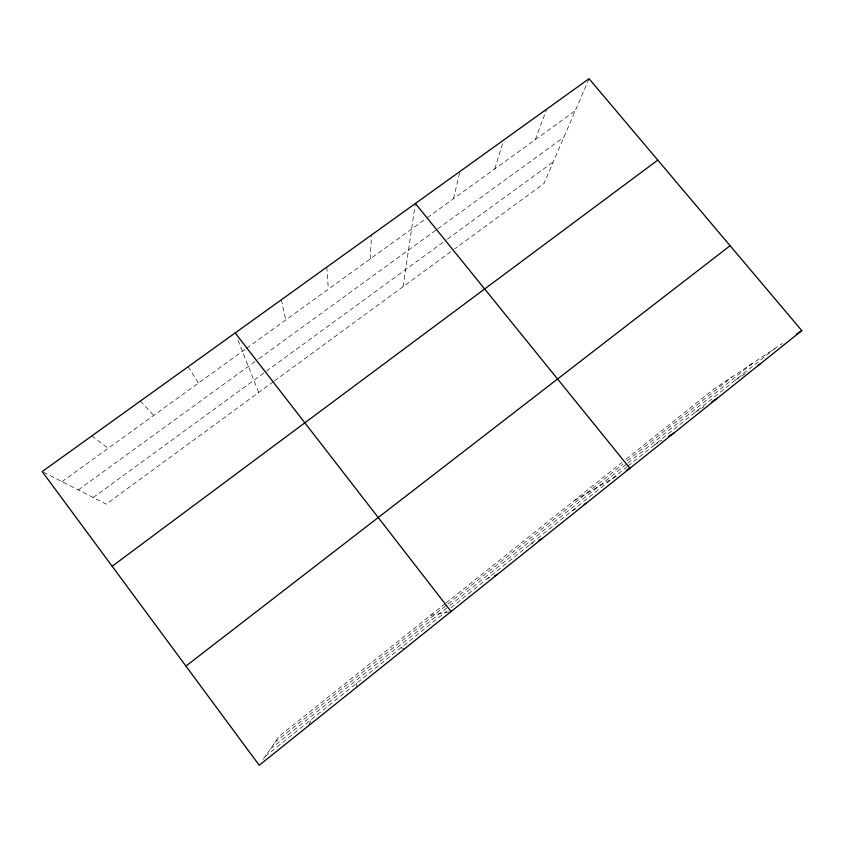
<?xml version="1.0" encoding="UTF-8"?>
<svg xmlns="http://www.w3.org/2000/svg" width="844" height="844" viewBox="0 0 844 844"><rect width="100%" height="100%" fill="white"/><g stroke="black" fill="none" stroke-linecap="round" stroke-linejoin="round"><path stroke-width="0.63" stroke-dasharray="4.22 3.17" d="M370.305 258.865L371.466 235.033M403.063 286.707L415.206 204.754M453.502 198.741L459.906 171.501M494.732 168.937L503.668 140.062M535.328 139.608L546.712 109.14M589.038 78.735L544.011 183.475L454.663 248.906M308.967 724.743L311.362 719.478M263.317 759.284L278.953 736.453L444.967 603.85M270.375 748.976L448.776 606.298M449.799 605.486L626.923 463.82M627.936 463.008L752.7 363.236M265.364 756.298L446.845 611.045M450.939 607.764L626.923 466.911M627.936 466.099L774.897 348.477M445.991 603.038L621.996 462.459M626.026 459.241L714.108 388.884L782.43 343.466M274.965 742.277L623.051 464.084M627.145 460.803L732.138 376.899M273.403 381.667L106.196 504.153L43.371 472.165M274.458 380.897L453.618 249.676M93.178 497.527L265.385 371.887M266.43 371.128L446.497 239.759M447.563 238.979L553.316 161.826M78.249 489.931L257.821 359.512M258.865 358.753L436.717 229.589M437.762 228.829L563.887 137.224M62.023 481.671L245.583 349.005M246.638 348.245L426.273 218.417M427.317 217.668L575.281 110.733M735.335 380.138L748.164 371.793M695.139 412.315L704.012 406.692M654.279 445.02L661.949 440.336M574.226 500.608L617.038 475.773M571.768 511.053L577.38 508.025M530.137 544.38L533.387 542.829M487.811 578.256L490.1 577.391M430.725 615.223L449.841 611.773M401.058 647.686L404.413 648.952M91.711 436.01L108.232 448.269M140.357 401.058L153.692 415.417M188.17 366.707L198.414 383.102M238.071 340.29L258.675 392.46M281.368 299.757L285.726 320.003M356.59 683.281L356.885 687.027M326.797 267.126L328.348 289.197"/><path stroke-width="1.27" d="M801.8 330.595L259.213 765.265L42.2 471.574L589.038 78.735L801.8 330.595L796.419 334.171M185.923 666.085L730.102 245.72M112.157 566.25L657.782 160.107M757.796 365.526L759.927 364.133M711.787 401.776L717.337 398.252M668.522 436.316L673.997 432.972M626.691 470.171L629.909 468.304L415.396 203.478M584.111 504.395L586.358 503.182M538.81 540.234L542.059 538.683M494.689 575.661L496.979 574.796M235.17 332.947L451.107 611.541"/></g></svg>
